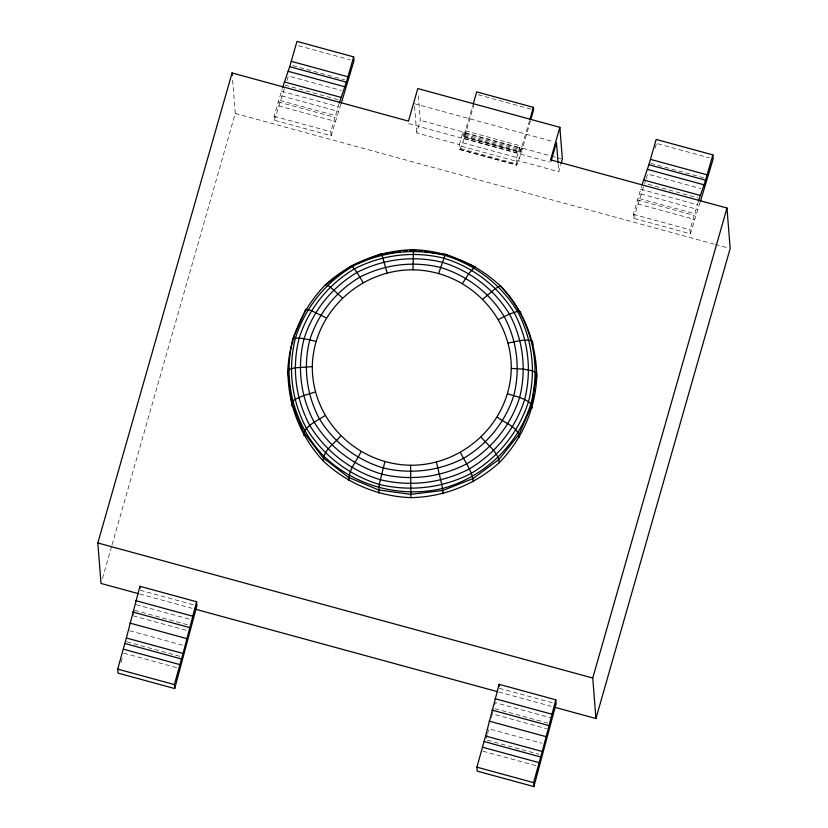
<?xml version="1.0" encoding="UTF-8"?>
<svg xmlns="http://www.w3.org/2000/svg" width="828" height="828" viewBox="0 0 828 828"><rect width="100%" height="100%" fill="white"/><g stroke="black" fill="none" stroke-linecap="round" stroke-linejoin="round"><path stroke-width="0.62" stroke-dasharray="4.14 3.1" d="M491.48 717.597L492.349 713.871L546.563 728.671M133.422 614.728L134.271 611.406M492.639 712.763L493.488 709.441M486.357 738.628L487.299 734.943M487.62 733.711L488.872 728.785L541.854 743.244M494.709 704.938L495.33 702.661L550.775 717.793M102.434 578.482L111.677 546.149M112.028 544.907L235.245 113.446L232.564 79.281M340.846 104.287L331.128 135.73L274.451 120.257L274.14 116.282L282.162 88.886M274.451 120.257L285.443 85.284L338.424 99.743M121.023 662.545L122.368 657.856M331.128 135.73L330.817 131.755L338.838 104.359M530.438 120.826L520.947 153.873L516.703 165.165L460.026 149.692L459.374 144.6L416.67 132.935L420.272 120.308L418.181 93.626M459.374 144.6L462.987 131.962L420.272 120.308M529.537 120.743L520.139 152.311L463.463 136.837L472.86 105.28M460.026 149.692L464.27 138.411L473.761 105.353M516.703 165.165L516.051 160.063L519.663 147.425L550.165 155.757M516.051 160.063L558.755 171.717L560.722 164.824M700.064 202.332L690.345 233.765L633.668 218.292L633.358 214.328L641.741 185.772M633.668 218.292L644.236 184.499M655.155 148.098L656.5 143.41M690.345 233.765L690.024 229.791L698.045 202.394M286.933 80.647L288.413 76.021L341.395 90.48M645.778 179.852L644.66 183.319L697.642 197.778M646.15 178.693L647.631 174.056L700.612 188.515M298.515 45.706L350.265 59.833M478.129 94.723L533.563 109.855M657.732 143.741L709.482 157.869M292.822 65.64L344.572 79.757M650.808 163.344L705.021 178.134M414.373 103.697L553.963 141.795M465.553 130.865L522.23 146.339M551.386 156.088L561.146 158.748M465.015 132.708L521.692 148.181M465.75 133.391L522.427 148.854M464.498 134.322L521.174 149.796M464.053 135.606L520.729 151.069M463.69 136.465L520.367 151.928M462.987 131.962L463.359 136.713L520.139 152.311M464.27 138.411L520.947 153.873M408.68 123.62L549.523 162.06M281.416 91.204L338.093 106.677M640.634 189.25L697.3 204.713M462.862 142.82L519.539 158.293M281.623 95.903L338.3 111.376M640.841 193.949L697.518 209.412M461.641 146.318L518.318 161.781M460.668 148.657L517.345 164.13M459.747 149.351L516.424 164.813M280.143 100.54L336.82 116.003M639.351 198.575L696.027 214.038M278.239 101.927L334.916 117.39M637.456 199.962L694.133 215.435M278.55 105.891L335.226 121.364M637.767 203.936L694.444 219.399M274.14 116.282L330.817 131.755M633.358 214.328L690.024 229.791M235.245 113.446L713.964 244.094M715.206 244.436L728.919 248.183M140.222 590.26L193.203 604.719M499.439 688.306L552.411 702.765M139.663 593.997L192.024 608.29M498.694 691.991L551.055 706.274M136.113 604.626L191.558 619.758M134.56 610.298L188.763 625.088M494.999 708.675L547.981 723.134M133.142 615.835L186.114 630.294M129.665 630.75L182.636 645.209M126.829 641.824L179.811 656.283M487.278 740.201L539.028 754.318M123.703 653.157L176.685 667.627M482.921 751.203L535.902 765.662M558.155 164.089L558.755 171.717M519.663 147.425L520.036 152.186M414.569 106.232L416.67 132.935"/><path stroke-width="1.24" d="M410.595 465.243L410.926 497.649C443.653 496.997 475.044 484.659 499.294 462.645C521.971 439.554 535.426 408.98 536.761 376.605L536.503 373.324L532.994 370.944L523.751 369.153L511.269 368.408C511.476 314.536 466.392 270.58 412.965 269.814C359.735 269.462 313.212 312.994 312.291 366.649C312.084 420.51 357.158 464.477 410.595 465.243C463.825 465.584 510.348 422.052 511.269 368.408M412.965 269.814L413.524 249.694C446.302 250.853 477.383 264.028 501.126 286.623C524.31 310.914 536.337 343.206 536.761 376.605M410.926 497.649C378.282 496.417 347.18 483.562 323.427 461.092C301.278 437.557 288.599 406.724 288.051 374.401L288.599 370.602M536.503 373.324L531.886 404.892L532.145 408.183M126.373 637.984L139.911 586.296L196.588 601.759L196.898 605.734L174.687 688.565L118.011 673.092L117.7 669.127L126.373 637.984L183.05 653.458L174.377 684.59L174.687 688.565M183.05 653.458L196.588 601.759M485.581 736.02L499.118 684.332L555.795 699.805L556.105 703.769L533.905 786.6L477.228 771.127L476.918 767.163L485.581 736.02L542.257 751.493L533.594 782.626L533.905 786.6M542.257 751.493L555.795 699.805M384.885 461.682L379.255 484.421L378.789 493.198M138.421 593.655L101.016 583.45L97.828 542.961L232.068 72.957L408.473 121.105L417.778 88.544L559.863 127.326L562.367 159.09L561.053 163.675M282.534 87.737L289.696 66.685L296.973 41.4L353.649 56.873L353.96 60.837L341.271 103.107M339.211 103.2L346.373 82.158L353.649 56.873M473.212 104.059L476.69 91.877L533.367 107.34L533.563 109.855L530.779 119.605M529.889 119.532L533.367 107.34M559.863 127.326L550.568 159.887L726.984 208.035L730.172 248.524L595.932 718.528L554.801 707.298M551.096 161.232L556.457 142.468L558.062 162.816M642.114 184.613L648.904 164.731L656.19 139.435L712.867 154.908L713.177 158.872L700.488 201.152M698.418 201.235L705.58 180.193L712.867 154.908M595.932 718.528L592.755 678.039L726.984 208.035M438.674 273.364L445.433 254.103L475.603 266.989L475.075 266.492L468.938 273.447L462.541 283.342M416.101 250.418L413.524 249.694C381.015 250.335 349.851 262.59 325.756 284.449C302.903 307.737 289.086 338.435 287.792 371.11L288.051 374.401M326.211 317.9L311.193 310.51L305.822 309.393L292.408 339.542L292.667 342.823M361.008 451.715C356.692 460.999 348.226 469.952 348.95 480.726M305.19 310.189L305.822 309.393M340.598 436.004C334.698 443.663 322.754 450.318 323.427 461.092M482.962 299.053L495.651 288.32L500.422 286.002L501.126 286.623M350.213 266.647L325.259 285.07L325.756 284.449L330.093 286.861L342.264 297.811M325.031 415.625C317.652 420.51 308.192 424.35 303.71 432.33L303.969 435.621M498.528 319.432L509.417 314.05L517.49 311.369L519.746 311.297L520.584 312.104L520.76 314.288M315.375 391.965L303.379 395.649L294.685 399.603L291.642 402.76L291.901 406.051M508.185 343.092C515.854 341.54 523.886 339.045 531.731 340.66L532.652 341.674L532.911 344.955M382.629 253.803L387.587 253.202M390.071 252.902L393.786 252.457M396.27 252.157L399.986 251.712M403.712 251.267L407.428 250.822M409.912 250.522L413.627 250.066M312.291 366.649L294.809 367.86L290.938 368.802L288.537 369.909L287.792 371.11L291.642 402.76L303.71 432.33L323.168 457.812L348.691 477.445L378.531 489.917L410.667 494.357L442.908 490.486L473.047 478.553L499.036 459.364L519.104 434.245L531.886 404.892C525.935 398.071 515.761 396.674 507.574 393.673M418.575 250.76L422.28 251.267M424.754 251.608L428.459 252.126M430.933 252.468L434.638 252.975M437.112 253.327L445.764 254.517M315.986 341.384C308.554 339.78 300.781 337.058 293.133 338.548C282.131 380.456 293.764 424.723 323.676 456.011C355.088 486.264 400.203 498.332 442.597 488.468C484.401 477.021 518.204 444.998 530.976 403.464C541.978 361.557 530.334 317.29 500.422 286.002M291.28 61.334L347.957 76.797M650.497 159.369L707.174 174.843M289.696 66.685L346.373 82.158M648.904 164.731L705.58 180.193M288.206 71.322L344.883 86.785M647.424 169.357L704.1 184.83M284.387 81.941L341.064 97.414M643.604 179.986L700.281 195.449M97.828 542.961L592.755 678.039M194.518 608.973L497.452 691.649M135.802 600.652L192.479 616.125M495.02 698.697L551.696 714.16M132.677 611.995L189.353 627.469M491.894 710.031L548.571 725.504M129.851 623.07L186.528 638.543M489.058 721.105L545.735 736.578M124.956 643.522L181.632 658.995M484.173 741.557L540.839 757.03M123.393 649.193L180.069 664.656M482.61 747.229L539.276 762.702M117.7 669.127L174.377 684.59M476.918 767.163L533.594 782.626M497.349 417.146C504.656 423.149 518.328 426.793 519.363 437.526M481.296 437.246C487.495 445.195 498.311 451.891 499.294 462.645M363.057 282.462L357.023 272.453L351.569 265.395L351.248 265.881L381.501 253.544L387.173 272.909M460.503 452.595C465.015 462.096 472.374 471.07 473.305 481.834M436.387 462.138L441.904 484.97L443.166 493.767M499.118 684.332L499.274 686.319M232.068 72.957L232.264 75.493M139.911 586.296L140.067 588.284M295.43 338.072C287.689 368.512 291.622 400.68 306.432 428.376C322.982 455.41 348.95 475.21 379.255 484.421C410.264 491.925 442.887 488.013 471.236 473.357C498.435 457.242 518.908 431.854 528.492 401.673C536.244 371.234 532.311 339.066 517.49 311.369C500.94 284.335 474.972 264.536 444.677 255.324C413.669 247.82 381.035 251.733 352.697 266.388C325.487 282.503 305.014 307.892 295.43 338.072M299.167 338.134C291.663 367.58 295.472 398.703 309.807 425.499C325.818 451.643 350.937 470.801 380.238 479.702C410.243 486.967 441.8 483.19 469.217 469.01C495.537 453.413 515.347 428.852 524.61 399.665C532.104 370.219 528.305 339.097 513.971 312.301C497.959 286.157 472.84 266.999 443.529 258.098C413.534 250.832 381.977 254.62 354.56 268.8C328.24 284.387 308.43 308.947 299.167 338.134M304.062 338.745C296.9 366.897 300.533 396.643 314.236 422.259C329.544 447.265 353.556 465.574 381.573 474.082C410.253 481.027 440.424 477.414 466.64 463.856C491.801 448.952 510.731 425.468 519.591 397.564C526.763 369.412 523.12 339.666 509.417 314.05C494.109 289.055 470.097 270.746 442.08 262.228C413.4 255.283 383.229 258.895 357.023 272.453C331.862 287.357 312.922 310.842 304.062 338.745M309.807 339.853C303.017 366.493 306.464 394.656 319.432 418.896C333.922 442.556 356.64 459.882 383.157 467.934C410.305 474.516 438.861 471.091 463.659 458.257C487.475 444.15 505.39 421.928 513.784 395.525C520.564 368.874 517.117 340.722 504.159 316.482C489.669 292.822 466.94 275.496 440.424 267.434C413.286 260.861 384.73 264.287 359.921 277.121C336.106 291.218 318.19 313.439 309.807 339.853"/></g></svg>
